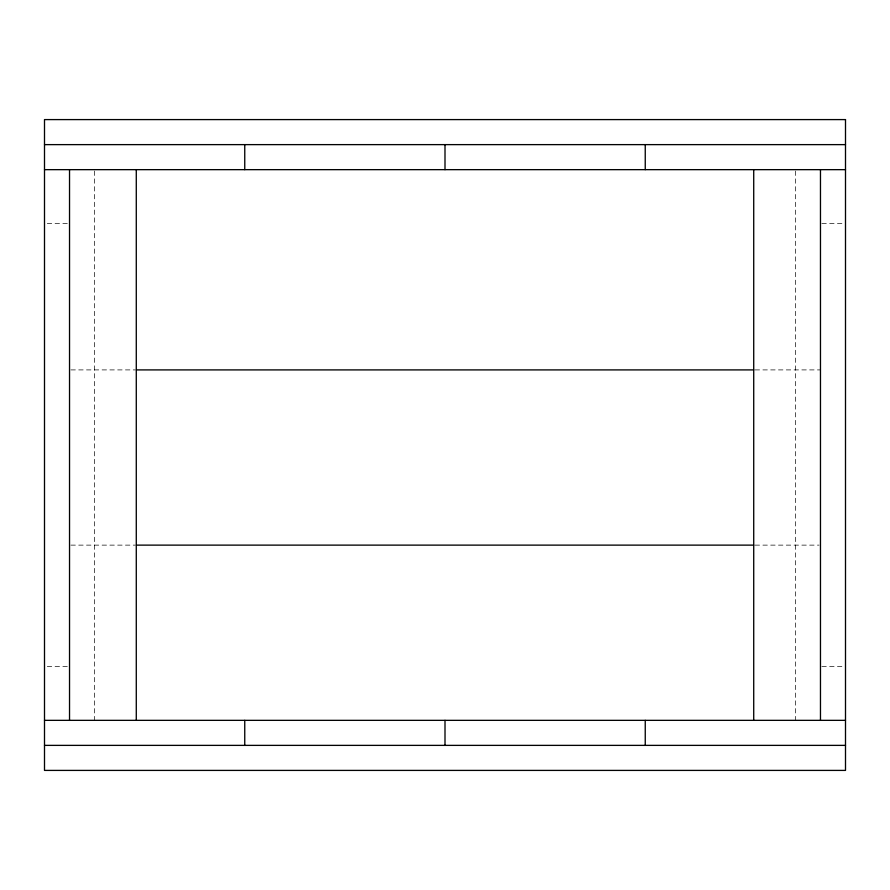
<?xml version="1.0" encoding="UTF-8"?>
<svg xmlns="http://www.w3.org/2000/svg" width="890" height="890" viewBox="0 0 890 890"><rect width="100%" height="100%" fill="white"/><g stroke="black" fill="none" stroke-linecap="round" stroke-linejoin="round"><path stroke-width="0.67" stroke-dasharray="4.45 3.34" d="M47.281 223.357L68.141 223.357M821.859 223.357L844.109 223.357M70.922 369.906L134.891 369.906M755.109 369.906L820.469 369.906M70.922 545.125L134.891 545.125M755.109 545.125L819.078 545.125M47.281 666.643L68.141 666.643M821.859 666.643L844.109 666.643M795.438 171.047L795.438 720.344M94.562 171.047L94.562 720.344"/><path stroke-width="1.33" d="M44.5 144.625L845.5 144.625M44.5 169.656L845.5 169.656M136.281 369.906L753.719 369.906M136.281 545.125L753.719 545.125M44.5 720.344L845.5 720.344M44.5 745.375L845.5 745.375M820.469 169.656L820.469 720.344M753.719 169.656L753.719 720.344M645.25 144.625L645.25 169.656M645.25 720.344L645.25 745.375M445 144.625L445 169.656M445 720.344L445 745.375M244.75 144.625L244.75 169.656M244.75 720.344L244.75 745.375M136.281 169.656L136.281 720.344M69.531 169.656L69.531 720.344M845.5 119.594L44.5 119.594L44.5 770.406L845.5 770.406L845.5 119.594"/></g></svg>
